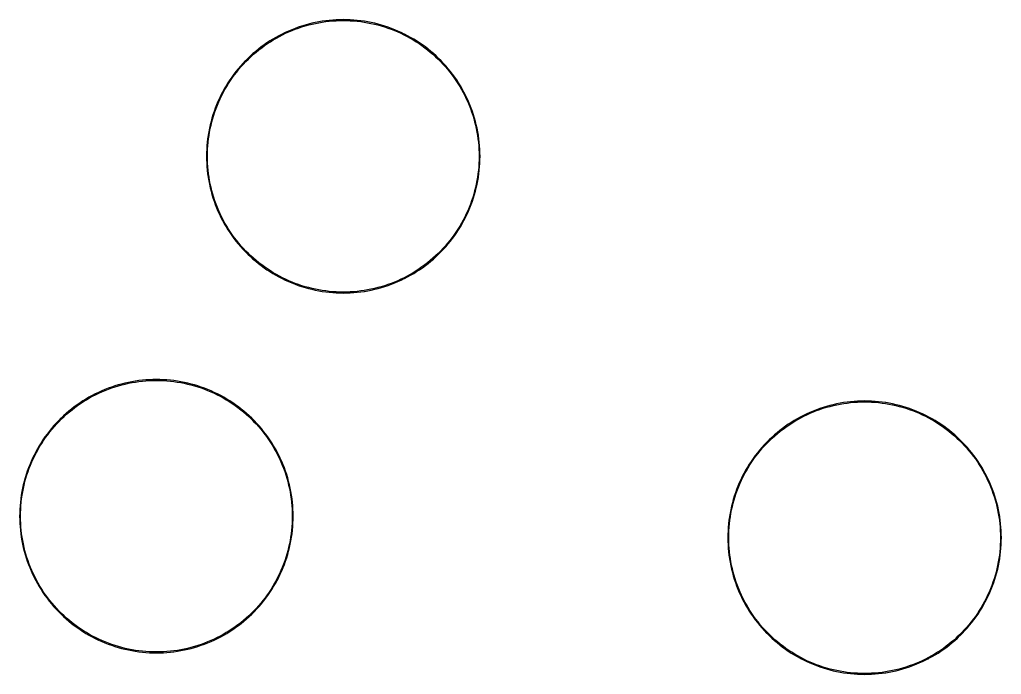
# Model space of a CAD drawing. Extents: x 6 to 66, y 0 to 129.
# Drawn here: x 39.31 to 50.29, y 27.57 to 34.9 of the extents above; entities that cross this region are included whole.
import ezdxf

# ---------------------------------------------------------------- set-up
doc = ezdxf.new("R2010")
doc.units = 0

msp = doc.modelspace()

# ---------------------------------------------------------------- linework, layer by layer
at = {"color": 34, "true_color": 0x008000}
for points in [[(44.02754, 32.29903, 0), (44.05446, 32.32747, 0), (44.08088, 32.35643, 0), (44.10628, 32.3864, 0), (44.13117, 32.41688, 0), (44.15504, 32.44787, 0), (44.17816, 32.47961, 0), (44.20051, 32.51188, 0), (44.2221, 32.5449, 0), (44.24267, 32.57817, 0), (44.26249, 32.6122, 0), (44.28154, 32.6465, 0), (44.29957, 32.68155, 0), (44.30027, 32.68293, 0), (44.31729, 32.71824, 0), (44.33355, 32.75405, 0), (44.34879, 32.79012, 0), (44.36301, 32.82669, 0), (44.37647, 32.86352, 0), (44.38892, 32.90086, 0), (44.40035, 32.93845, 0), (44.41076, 32.9763, 0), (44.42016, 33.0144, 0), (44.4288, 33.05275, 0), (44.43642, 33.09136, 0), (44.44277, 33.12997, 0), (44.44301, 33.1315, 0), (44.4486, 33.17036, 0), (44.45317, 33.20948, 0), (44.45673, 33.24859, 0), (44.45927, 33.2877, 0), (44.46079, 33.32683, 0), (44.4613, 33.36618, 0), (44.4613, 33.3662, 0), (44.46079, 33.40556, 0), (44.45927, 33.44468, 0), (44.45673, 33.4838, 0), (44.45317, 33.52292, 0), (44.4486, 33.56203, 0), (44.44301, 33.60089, 0), (44.44277, 33.60242, 0), (44.43642, 33.64103, 0), (44.4288, 33.67964, 0), (44.42016, 33.71799, 0), (44.41076, 33.75609, 0), (44.40035, 33.79394, 0), (44.38892, 33.83153, 0), (44.37647, 33.86886, 0), (44.37647, 33.86887, 0), (44.36301, 33.90569, 0), (44.36301, 33.9057, 0), (44.34879, 33.94227, 0), (44.33355, 33.97834, 0), (44.31729, 34.01415, 0), (44.30027, 34.04946, 0), (44.29957, 34.05084, 0), (44.28154, 34.0859, 0), (44.26249, 34.12019, 0), (44.24267, 34.15422, 0), (44.2221, 34.1875, 0), (44.20051, 34.22052, 0), (44.17816, 34.25277, 0), (44.15504, 34.28452, 0), (44.13117, 34.31551, 0), (44.10628, 34.34599, 0), (44.08088, 34.37596, 0), (44.05446, 34.40491, 0), (44.02754, 34.43336, 0), (43.9985, 34.4624, 0), (43.97005, 34.48933, 0), (43.9411, 34.51574, 0), (43.91112, 34.54114, 0), (43.88064, 34.56604, 0), (43.84966, 34.58991, 0), (43.81791, 34.61303, 0), (43.78565, 34.63538, 0), (43.75263, 34.65697, 0), (43.71935, 34.67754, 0), (43.68532, 34.69735, 0), (43.65103, 34.7164, 0), (43.61598, 34.73444, 0), (43.6146, 34.73514, 0), (43.57929, 34.75216, 0), (43.54348, 34.76842, 0), (43.50741, 34.78365, 0), (43.47083, 34.79788, 0), (43.434, 34.81134, 0), (43.39666, 34.82379, 0), (43.35907, 34.83522, 0), (43.32123, 34.84563, 0), (43.28313, 34.85503, 0), (43.24477, 34.86367, 0), (43.20616, 34.87129, 0), (43.16756, 34.87764, 0), (43.16602, 34.87787, 0), (43.12716, 34.88347, 0), (43.08805, 34.88803, 0), (43.04893, 34.89159, 0), (43.00982, 34.89412, 0), (42.9707, 34.89566, 0), (42.93133, 34.89617, 0), (42.89196, 34.89566, 0), (42.85284, 34.89412, 0), (42.81373, 34.89159, 0), (42.77461, 34.88803, 0), (42.7355, 34.88347, 0), (42.69663, 34.87787, 0), (42.6951, 34.87764, 0), (42.65649, 34.87129, 0), (42.61789, 34.86367, 0), (42.57953, 34.85503, 0), (42.54143, 34.84563, 0), (42.50359, 34.83522, 0), (42.46599, 34.82379, 0), (42.42866, 34.81134, 0), (42.39183, 34.79788, 0), (42.35525, 34.78365, 0), (42.31918, 34.76842, 0), (42.28337, 34.75216, 0), (42.24806, 34.73514, 0), (42.24668, 34.73444, 0), (42.21163, 34.7164, 0), (42.17734, 34.69735, 0), (42.1433, 34.67754, 0), (42.11003, 34.65697, 0), (42.07701, 34.63538, 0), (42.04475, 34.61303, 0), (42.013, 34.58991, 0), (41.98201, 34.56604, 0), (41.95153, 34.54114, 0), (41.92156, 34.51574, 0), (41.89261, 34.48933, 0), (41.86416, 34.4624, 0), (41.86305, 34.4613, 0), (41.83623, 34.43447, 0), (41.83621, 34.43446, 0), (41.83512, 34.43336, 0), (41.8082, 34.40491, 0), (41.78178, 34.37596, 0), (41.75638, 34.34599, 0), (41.73149, 34.31551, 0), (41.70761, 34.28452, 0), (41.6845, 34.25277, 0), (41.66214, 34.22052, 0), (41.64056, 34.1875, 0), (41.61998, 34.15422, 0), (41.60017, 34.12019, 0), (41.58112, 34.0859, 0), (41.58041, 34.08452, 0), (41.58041, 34.08451, 0), (41.56309, 34.05084, 0), (41.56237, 34.04946, 0), (41.54537, 34.01415, 0), (41.52911, 33.97834, 0), (41.51386, 33.94227, 0), (41.49965, 33.9057, 0), (41.49965, 33.90569, 0), (41.48617, 33.86887, 0), (41.48617, 33.86886, 0), (41.47374, 33.83153, 0), (41.46231, 33.79394, 0), (41.45189, 33.75609, 0), (41.4425, 33.71799, 0), (41.43386, 33.67964, 0), (41.42624, 33.64103, 0), (41.41989, 33.60242, 0), (41.41964, 33.60089, 0), (41.41406, 33.56203, 0), (41.40949, 33.52292, 0), (41.40593, 33.4838, 0), (41.40339, 33.44468, 0), (41.40187, 33.40556, 0), (41.40135, 33.3662, 0), (41.40135, 33.36618, 0), (41.40187, 33.32683, 0), (41.40339, 33.2877, 0), (41.40593, 33.24859, 0), (41.40949, 33.20948, 0), (41.41406, 33.17036, 0), (41.41964, 33.1315, 0), (41.41989, 33.12997, 0), (41.42624, 33.09136, 0), (41.43386, 33.05275, 0), (41.4425, 33.0144, 0), (41.45189, 32.9763, 0), (41.46231, 32.93845, 0), (41.47374, 32.90086, 0), (41.48617, 32.86352, 0), (41.49965, 32.82669, 0), (41.51386, 32.79012, 0), (41.52911, 32.75405, 0), (41.54537, 32.71824, 0), (41.56237, 32.68293, 0), (41.56309, 32.68155, 0), (41.58112, 32.6465, 0), (41.60017, 32.6122, 0), (41.61998, 32.57817, 0), (41.64056, 32.5449, 0), (41.66214, 32.51188, 0), (41.6845, 32.47961, 0), (41.70761, 32.44787, 0), (41.73149, 32.41688, 0), (41.75638, 32.3864, 0), (41.78178, 32.35643, 0), (41.8082, 32.32747, 0), (41.83512, 32.29903, 0), (41.83621, 32.29793, 0), (41.83623, 32.29792, 0), (41.86304, 32.27111, 0), (41.86305, 32.27109, 0), (41.86416, 32.26999, 0), (41.89261, 32.24307, 0), (41.92156, 32.21665, 0), (41.95153, 32.19124, 0), (41.98201, 32.16635, 0), (42.013, 32.14248, 0), (42.04475, 32.11937, 0), (42.07701, 32.09702, 0), (42.11003, 32.07542, 0), (42.1433, 32.05485, 0), (42.17734, 32.03504, 0), (42.21163, 32.01599, 0), (42.24668, 31.99796, 0), (42.24806, 31.99725, 0), (42.28337, 31.98023, 0), (42.31918, 31.96398, 0), (42.35525, 31.94874, 0), (42.39183, 31.93451, 0), (42.42866, 31.92105, 0), (42.46599, 31.90861, 0), (42.50359, 31.89718, 0), (42.54143, 31.88676, 0), (42.57953, 31.87736, 0), (42.61789, 31.86873, 0), (42.65649, 31.86111, 0), (42.6951, 31.85476, 0), (42.69663, 31.85452, 0), (42.7355, 31.84893, 0), (42.77461, 31.84436, 0), (42.81373, 31.8408, 0), (42.85284, 31.83826, 0), (42.89196, 31.83674, 0), (42.93133, 31.83623, 0), (42.9707, 31.83674, 0), (43.00982, 31.83826, 0), (43.04893, 31.8408, 0), (43.08805, 31.84436, 0), (43.12716, 31.84893, 0), (43.16602, 31.85452, 0), (43.16756, 31.85476, 0), (43.20616, 31.86111, 0), (43.24477, 31.86873, 0), (43.28313, 31.87736, 0), (43.32123, 31.88676, 0), (43.35907, 31.89718, 0), (43.39666, 31.90861, 0), (43.434, 31.92105, 0), (43.47083, 31.93451, 0), (43.50741, 31.94874, 0), (43.54348, 31.96398, 0), (43.57929, 31.98023, 0), (43.6146, 31.99725, 0), (43.61598, 31.99796, 0), (43.65103, 32.01599, 0), (43.68532, 32.03504, 0), (43.71935, 32.05485, 0), (43.75263, 32.07542, 0), (43.78565, 32.09702, 0), (43.81791, 32.11937, 0), (43.84966, 32.14248, 0), (43.88064, 32.16635, 0), (43.91112, 32.19124, 0), (43.9411, 32.21665, 0), (43.97005, 32.24307, 0), (43.9985, 32.26999, 0), (44.02754, 32.29903, 0)], [(43.00982, 31.84817, 0), (42.9707, 31.84664, 0), (42.93133, 31.84613, 0), (42.89196, 31.84664, 0), (42.85284, 31.84817, 0), (42.81373, 31.85071, 0), (42.77461, 31.85426, 0), (42.7355, 31.85883, 0), (42.6972, 31.86434, 0), (42.65956, 31.87053, 0), (42.62095, 31.87815, 0), (42.58259, 31.88679, 0), (42.54449, 31.89618, 0), (42.50665, 31.9066, 0), (42.46906, 31.91803, 0), (42.43172, 31.93047, 0), (42.39489, 31.94394, 0), (42.35831, 31.95816, 0), (42.32224, 31.9734, 0), (42.28643, 31.98966, 0), (42.25142, 32.00652, 0), (42.21745, 32.024, 0), (42.18316, 32.04305, 0), (42.14913, 32.06286, 0), (42.11585, 32.08344, 0), (42.08283, 32.10503, 0), (42.05057, 32.12738, 0), (42.01882, 32.1505, 0), (41.98784, 32.17437, 0), (41.95736, 32.19926, 0), (41.92738, 32.22466, 0), (41.89842, 32.25108, 0), (41.87017, 32.27782, 0), (41.84314, 32.30485, 0), (41.81621, 32.3333, 0), (41.7898, 32.36225, 0), (41.7644, 32.39222, 0), (41.7395, 32.4227, 0), (41.71562, 32.45369, 0), (41.69251, 32.48543, 0), (41.67016, 32.5177, 0), (41.64857, 32.55072, 0), (41.628, 32.58399, 0), (41.60819, 32.61802, 0), (41.58914, 32.65232, 0), (41.57173, 32.68615, 0), (41.55478, 32.7213, 0), (41.53853, 32.7571, 0), (41.52329, 32.79318, 0), (41.50907, 32.82976, 0), (41.49561, 32.86659, 0), (41.48316, 32.90392, 0), (41.47173, 32.94151, 0), (41.46132, 32.97936, 0), (41.45192, 33.01746, 0), (41.44328, 33.05581, 0), (41.43566, 33.09442, 0), (41.42947, 33.13206, 0), (41.42396, 33.17036, 0), (41.41939, 33.20948, 0), (41.41584, 33.24859, 0), (41.4133, 33.2877, 0), (41.41176, 33.32683, 0), (41.41127, 33.36618, 0), (41.41127, 33.3662, 0), (41.41176, 33.40556, 0), (41.4133, 33.44468, 0), (41.41584, 33.4838, 0), (41.41939, 33.52292, 0), (41.42396, 33.56203, 0), (41.42946, 33.60025, 0), (41.43566, 33.63797, 0), (41.44328, 33.67658, 0), (41.45192, 33.71493, 0), (41.46132, 33.75303, 0), (41.47173, 33.79088, 0), (41.48316, 33.82847, 0), (41.49561, 33.86581, 0), (41.50907, 33.90264, 0), (41.52329, 33.93921, 0), (41.53853, 33.97528, 0), (41.55478, 34.0111, 0), (41.57181, 34.04639, 0), (41.58914, 34.08007, 0), (41.60819, 34.11436, 0), (41.628, 34.1484, 0), (41.64857, 34.18166, 0), (41.67016, 34.21468, 0), (41.69251, 34.24695, 0), (41.71562, 34.2787, 0), (41.7395, 34.30969, 0), (41.7644, 34.34017, 0), (41.7898, 34.37014, 0), (41.81621, 34.39909, 0), (41.84314, 34.42754, 0), (41.84316, 34.42758, 0), (41.86998, 34.45438, 0), (41.89842, 34.48131, 0), (41.92738, 34.50773, 0), (41.95736, 34.53313, 0), (41.98784, 34.55802, 0), (42.01882, 34.58189, 0), (42.05057, 34.60501, 0), (42.08283, 34.62736, 0), (42.11585, 34.64895, 0), (42.14913, 34.66953, 0), (42.18316, 34.68934, 0), (42.21745, 34.70839, 0), (42.25173, 34.72601, 0), (42.28643, 34.74274, 0), (42.32224, 34.75898, 0), (42.35831, 34.77423, 0), (42.39489, 34.78846, 0), (42.43172, 34.80192, 0), (42.46906, 34.81436, 0), (42.50665, 34.8258, 0), (42.54449, 34.83621, 0), (42.58259, 34.84561, 0), (42.62095, 34.85423, 0), (42.65956, 34.86186, 0), (42.6972, 34.86805, 0), (42.7355, 34.87356, 0), (42.77461, 34.87813, 0), (42.81373, 34.88169, 0), (42.85284, 34.88423, 0), (42.89196, 34.88575, 0), (42.93133, 34.88626, 0), (42.9707, 34.88575, 0), (43.00982, 34.88423, 0), (43.04893, 34.88169, 0), (43.08805, 34.87813, 0), (43.12716, 34.87356, 0), (43.16546, 34.86805, 0), (43.2031, 34.86186, 0), (43.24171, 34.85423, 0), (43.28006, 34.84561, 0), (43.31816, 34.83621, 0), (43.35601, 34.8258, 0), (43.3936, 34.81436, 0), (43.43094, 34.80192, 0), (43.46777, 34.78846, 0), (43.50435, 34.77423, 0), (43.54041, 34.75898, 0), (43.57623, 34.74274, 0), (43.61092, 34.72601, 0), (43.64521, 34.70839, 0), (43.6795, 34.68934, 0), (43.71353, 34.66953, 0), (43.74681, 34.64895, 0), (43.77983, 34.62736, 0), (43.81208, 34.60501, 0), (43.84383, 34.58189, 0), (43.87482, 34.55802, 0), (43.9053, 34.53313, 0), (43.93527, 34.50773, 0), (43.96423, 34.48131, 0), (43.99268, 34.45438, 0), (44.01951, 34.42756, 0), (44.01952, 34.42754, 0), (44.04645, 34.39909, 0), (44.07286, 34.37014, 0), (44.09826, 34.34017, 0), (44.12315, 34.30969, 0), (44.14703, 34.2787, 0), (44.17014, 34.24695, 0), (44.1925, 34.21468, 0), (44.21409, 34.18166, 0), (44.23466, 34.1484, 0), (44.25447, 34.11436, 0), (44.27352, 34.08007, 0), (44.29085, 34.04639, 0), (44.30787, 34.0111, 0), (44.32413, 33.97528, 0), (44.33937, 33.93921, 0), (44.35359, 33.90264, 0), (44.36705, 33.86581, 0), (44.3795, 33.82847, 0), (44.39093, 33.79088, 0), (44.40134, 33.75303, 0), (44.41074, 33.71493, 0), (44.41938, 33.67658, 0), (44.427, 33.63797, 0), (44.43312, 33.60073, 0), (44.43869, 33.56203, 0), (44.44326, 33.52292, 0), (44.44682, 33.4838, 0), (44.44936, 33.44468, 0), (44.45088, 33.40556, 0), (44.45139, 33.3662, 0), (44.45139, 33.36618, 0), (44.45088, 33.32683, 0), (44.44936, 33.2877, 0), (44.44682, 33.24859, 0), (44.44326, 33.20948, 0), (44.43869, 33.17036, 0), (44.4331, 33.1315, 0), (44.427, 33.09442, 0), (44.41938, 33.05581, 0), (44.41074, 33.01746, 0), (44.40134, 32.97936, 0), (44.39093, 32.94151, 0), (44.3795, 32.90392, 0), (44.36705, 32.86659, 0), (44.35359, 32.82976, 0), (44.33937, 32.79318, 0), (44.32413, 32.7571, 0), (44.30787, 32.7213, 0), (44.29085, 32.68598, 0), (44.27352, 32.65232, 0), (44.25447, 32.61802, 0), (44.23466, 32.58399, 0), (44.21409, 32.55072, 0), (44.1925, 32.5177, 0), (44.17014, 32.48543, 0), (44.14703, 32.45369, 0), (44.12315, 32.4227, 0), (44.09826, 32.39222, 0), (44.07286, 32.36225, 0), (44.04645, 32.3333, 0), (44.01952, 32.30485, 0), (44.01951, 32.30483, 0), (43.99268, 32.278, 0), (43.96423, 32.25108, 0), (43.93527, 32.22466, 0), (43.9053, 32.19926, 0), (43.87482, 32.17437, 0), (43.84383, 32.1505, 0), (43.81208, 32.12738, 0), (43.77983, 32.10503, 0), (43.74681, 32.08344, 0), (43.71353, 32.06286, 0), (43.6795, 32.04305, 0), (43.64521, 32.024, 0), (43.61123, 32.00653, 0), (43.57623, 31.98966, 0), (43.54041, 31.9734, 0), (43.50435, 31.95816, 0), (43.46777, 31.94394, 0), (43.43094, 31.93047, 0), (43.3936, 31.91803, 0), (43.35601, 31.9066, 0), (43.31816, 31.89618, 0), (43.28006, 31.88679, 0), (43.24171, 31.87815, 0), (43.2031, 31.87053, 0), (43.16546, 31.86434, 0), (43.12716, 31.85883, 0), (43.08805, 31.85426, 0), (43.04893, 31.85071, 0), (43.00982, 31.84817, 0)], [(41.93712, 28.27084, 0), (41.96404, 28.29929, 0), (41.99046, 28.32824, 0), (42.01586, 28.35822, 0), (42.04075, 28.3887, 0), (42.06462, 28.41968, 0), (42.08774, 28.45143, 0), (42.11009, 28.48369, 0), (42.13168, 28.51671, 0), (42.15225, 28.54999, 0), (42.17207, 28.58402, 0), (42.19112, 28.61831, 0), (42.20915, 28.65336, 0), (42.20985, 28.65474, 0), (42.22687, 28.69005, 0), (42.24313, 28.72586, 0), (42.25837, 28.76193, 0), (42.27259, 28.79851, 0), (42.28605, 28.83534, 0), (42.2985, 28.87268, 0), (42.30993, 28.91027, 0), (42.32034, 28.94811, 0), (42.32974, 28.98621, 0), (42.33838, 29.02457, 0), (42.346, 29.06318, 0), (42.35235, 29.10178, 0), (42.35259, 29.10331, 0), (42.35818, 29.14218, 0), (42.36275, 29.18129, 0), (42.36631, 29.22041, 0), (42.36885, 29.25953, 0), (42.37037, 29.29864, 0), (42.37088, 29.33801, 0), (42.37037, 29.37738, 0), (42.36885, 29.4165, 0), (42.36631, 29.45561, 0), (42.36275, 29.49473, 0), (42.35818, 29.53384, 0), (42.35259, 29.57271, 0), (42.35235, 29.57424, 0), (42.346, 29.61285, 0), (42.33838, 29.65145, 0), (42.32974, 29.68981, 0), (42.32034, 29.72791, 0), (42.30993, 29.76575, 0), (42.2985, 29.80335, 0), (42.28605, 29.84068, 0), (42.27259, 29.87751, 0), (42.25837, 29.91409, 0), (42.24313, 29.95016, 0), (42.22687, 29.98597, 0), (42.20985, 30.02128, 0), (42.20915, 30.02266, 0), (42.19112, 30.05771, 0), (42.17207, 30.092, 0), (42.15225, 30.12604, 0), (42.13168, 30.15931, 0), (42.11009, 30.19233, 0), (42.08774, 30.22459, 0), (42.06462, 30.25634, 0), (42.04075, 30.28733, 0), (42.01586, 30.31781, 0), (41.99046, 30.34778, 0), (41.96404, 30.37673, 0), (41.93712, 30.40518, 0), (41.90808, 30.43422, 0), (41.87963, 30.46114, 0), (41.85067, 30.48756, 0), (41.8207, 30.51296, 0), (41.79022, 30.53785, 0), (41.75924, 30.56173, 0), (41.72749, 30.58484, 0), (41.69523, 30.60719, 0), (41.66221, 30.62878, 0), (41.62892, 30.64936, 0), (41.5949, 30.66917, 0), (41.5606, 30.68822, 0), (41.52556, 30.70625, 0), (41.52418, 30.70696, 0), (41.48887, 30.72397, 0), (41.45306, 30.74023, 0), (41.41699, 30.75547, 0), (41.38041, 30.76969, 0), (41.34358, 30.78316, 0), (41.30624, 30.7956, 0), (41.26865, 30.80703, 0), (41.23081, 30.81745, 0), (41.19271, 30.82684, 0), (41.15435, 30.83548, 0), (41.11574, 30.8431, 0), (41.07714, 30.84945, 0), (41.0756, 30.84969, 0), (41.03674, 30.85528, 0), (40.99763, 30.85985, 0), (40.9585, 30.86341, 0), (40.91939, 30.86595, 0), (40.88028, 30.86747, 0), (40.84091, 30.86798, 0), (40.80154, 30.86747, 0), (40.76242, 30.86595, 0), (40.72331, 30.86341, 0), (40.68419, 30.85985, 0), (40.64508, 30.85528, 0), (40.6062, 30.84969, 0), (40.60468, 30.84945, 0), (40.56607, 30.8431, 0), (40.52747, 30.83548, 0), (40.4891, 30.82684, 0), (40.451, 30.81745, 0), (40.41317, 30.80703, 0), (40.37557, 30.7956, 0), (40.33824, 30.78316, 0), (40.3014, 30.76969, 0), (40.26483, 30.75547, 0), (40.22876, 30.74023, 0), (40.19295, 30.72397, 0), (40.15764, 30.70696, 0), (40.15626, 30.70625, 0), (40.12121, 30.68822, 0), (40.08692, 30.66917, 0), (40.05288, 30.64936, 0), (40.01961, 30.62878, 0), (39.98659, 30.60719, 0), (39.95433, 30.58484, 0), (39.92258, 30.56173, 0), (39.89159, 30.53785, 0), (39.8611, 30.51296, 0), (39.83114, 30.48756, 0), (39.80219, 30.46114, 0), (39.77373, 30.43422, 0), (39.77329, 30.43378, 0), (39.7447, 30.40518, 0), (39.71777, 30.37673, 0), (39.69136, 30.34778, 0), (39.66596, 30.31781, 0), (39.64107, 30.28733, 0), (39.61719, 30.25634, 0), (39.59408, 30.22459, 0), (39.57173, 30.19233, 0), (39.55014, 30.15931, 0), (39.52955, 30.12604, 0), (39.50974, 30.092, 0), (39.49069, 30.05771, 0), (39.47267, 30.02266, 0), (39.47196, 30.02128, 0), (39.45494, 29.98597, 0), (39.43869, 29.95016, 0), (39.42345, 29.91409, 0), (39.40923, 29.87751, 0), (39.39576, 29.84068, 0), (39.38331, 29.80335, 0), (39.37189, 29.76575, 0), (39.36146, 29.72791, 0), (39.35208, 29.68981, 0), (39.34344, 29.65145, 0), (39.33582, 29.61285, 0), (39.32947, 29.57424, 0), (39.32923, 29.57271, 0), (39.32363, 29.53384, 0), (39.31907, 29.49473, 0), (39.31551, 29.45561, 0), (39.31297, 29.4165, 0), (39.31145, 29.37738, 0), (39.31094, 29.33801, 0), (39.31145, 29.29864, 0), (39.31297, 29.25953, 0), (39.31551, 29.22041, 0), (39.31907, 29.18129, 0), (39.32363, 29.14218, 0), (39.32923, 29.10331, 0), (39.32947, 29.10178, 0), (39.33582, 29.06318, 0), (39.34344, 29.02457, 0), (39.35208, 28.98621, 0), (39.36146, 28.94811, 0), (39.37189, 28.91027, 0), (39.38331, 28.87268, 0), (39.39576, 28.83534, 0), (39.40923, 28.79851, 0), (39.42345, 28.76193, 0), (39.43869, 28.72586, 0), (39.45494, 28.69005, 0), (39.47196, 28.65474, 0), (39.47267, 28.65336, 0), (39.49069, 28.61831, 0), (39.50974, 28.58402, 0), (39.52955, 28.54999, 0), (39.55014, 28.51671, 0), (39.57173, 28.48369, 0), (39.59408, 28.45143, 0), (39.61719, 28.41968, 0), (39.64107, 28.3887, 0), (39.66596, 28.35822, 0), (39.69136, 28.32824, 0), (39.71777, 28.29929, 0), (39.7447, 28.27084, 0), (39.7458, 28.26974, 0), (39.77373, 28.2418, 0), (39.80219, 28.21488, 0), (39.83114, 28.18846, 0), (39.8611, 28.16306, 0), (39.89159, 28.13817, 0), (39.92258, 28.1143, 0), (39.95433, 28.09118, 0), (39.98659, 28.06883, 0), (40.01961, 28.04724, 0), (40.05288, 28.02667, 0), (40.08692, 28.00685, 0), (40.12121, 27.9878, 0), (40.15626, 27.96977, 0), (40.15764, 27.96907, 0), (40.19295, 27.95205, 0), (40.22876, 27.93579, 0), (40.26483, 27.92055, 0), (40.3014, 27.90633, 0), (40.33824, 27.89287, 0), (40.37557, 27.88042, 0), (40.41317, 27.86899, 0), (40.451, 27.85858, 0), (40.4891, 27.84918, 0), (40.52747, 27.84054, 0), (40.56607, 27.83292, 0), (40.60468, 27.82657, 0), (40.6062, 27.82633, 0), (40.64508, 27.82074, 0), (40.68419, 27.81617, 0), (40.72331, 27.81261, 0), (40.76242, 27.81007, 0), (40.80154, 27.80855, 0), (40.84091, 27.80804, 0), (40.88028, 27.80855, 0), (40.91939, 27.81007, 0), (40.9585, 27.81261, 0), (40.99763, 27.81617, 0), (41.03674, 27.82074, 0), (41.0756, 27.82633, 0), (41.07714, 27.82657, 0), (41.11574, 27.83292, 0), (41.15435, 27.84054, 0), (41.19271, 27.84918, 0), (41.23081, 27.85858, 0), (41.26865, 27.86899, 0), (41.30624, 27.88042, 0), (41.34358, 27.89287, 0), (41.38041, 27.90633, 0), (41.41699, 27.92055, 0), (41.45306, 27.93579, 0), (41.48887, 27.95205, 0), (41.52418, 27.96907, 0), (41.52556, 27.96977, 0), (41.5606, 27.9878, 0), (41.5949, 28.00685, 0), (41.62892, 28.02667, 0), (41.66221, 28.04724, 0), (41.69523, 28.06883, 0), (41.72749, 28.09118, 0), (41.75924, 28.1143, 0), (41.79022, 28.13817, 0), (41.8207, 28.16306, 0), (41.85067, 28.18846, 0), (41.87963, 28.21488, 0), (41.90808, 28.2418, 0), (41.93712, 28.27084, 0)], [(40.91939, 27.81998, 0), (40.88028, 27.81846, 0), (40.84091, 27.81795, 0), (40.80154, 27.81846, 0), (40.76242, 27.81998, 0), (40.72331, 27.82252, 0), (40.68419, 27.82608, 0), (40.64508, 27.83065, 0), (40.60636, 27.83622, 0), (40.56913, 27.84234, 0), (40.53053, 27.84996, 0), (40.49217, 27.8586, 0), (40.45407, 27.868, 0), (40.41623, 27.87841, 0), (40.37863, 27.88984, 0), (40.34129, 27.90229, 0), (40.30447, 27.91575, 0), (40.26789, 27.92997, 0), (40.23182, 27.94521, 0), (40.19601, 27.96147, 0), (40.16071, 27.97849, 0), (40.12703, 27.99582, 0), (40.09274, 28.01487, 0), (40.05871, 28.03468, 0), (40.02543, 28.05525, 0), (39.99241, 28.07684, 0), (39.96015, 28.0992, 0), (39.9284, 28.12231, 0), (39.89741, 28.14619, 0), (39.86694, 28.17108, 0), (39.83696, 28.19648, 0), (39.80801, 28.22289, 0), (39.77956, 28.24981, 0), (39.75254, 28.27684, 0), (39.72579, 28.30511, 0), (39.69938, 28.33407, 0), (39.67398, 28.36404, 0), (39.64908, 28.39452, 0), (39.62521, 28.42551, 0), (39.60208, 28.45726, 0), (39.57974, 28.48951, 0), (39.55815, 28.52253, 0), (39.53758, 28.55581, 0), (39.51777, 28.58984, 0), (39.49872, 28.62413, 0), (39.48123, 28.65812, 0), (39.46437, 28.69311, 0), (39.44811, 28.72893, 0), (39.43287, 28.76499, 0), (39.41865, 28.80157, 0), (39.40518, 28.8384, 0), (39.39274, 28.87574, 0), (39.38131, 28.91333, 0), (39.3709, 28.95118, 0), (39.3615, 28.98928, 0), (39.35286, 29.02763, 0), (39.34523, 29.06624, 0), (39.33896, 29.1044, 0), (39.33355, 29.14218, 0), (39.32897, 29.18129, 0), (39.32542, 29.22041, 0), (39.32288, 29.25953, 0), (39.32135, 29.29864, 0), (39.32085, 29.33801, 0), (39.32135, 29.37738, 0), (39.32288, 29.4165, 0), (39.32542, 29.45561, 0), (39.32897, 29.49473, 0), (39.33355, 29.53384, 0), (39.33897, 29.57169, 0), (39.34523, 29.60978, 0), (39.35286, 29.64839, 0), (39.3615, 29.68675, 0), (39.3709, 29.72485, 0), (39.38131, 29.76269, 0), (39.39274, 29.80028, 0), (39.40518, 29.83762, 0), (39.41865, 29.87445, 0), (39.43287, 29.91103, 0), (39.44811, 29.9471, 0), (39.46437, 29.98291, 0), (39.48123, 30.01791, 0), (39.49872, 30.05189, 0), (39.51777, 30.08618, 0), (39.53758, 30.12021, 0), (39.55815, 30.15349, 0), (39.57974, 30.18651, 0), (39.60208, 30.21877, 0), (39.62521, 30.25052, 0), (39.64908, 30.2815, 0), (39.67398, 30.31198, 0), (39.69938, 30.34196, 0), (39.72579, 30.37091, 0), (39.75254, 30.39918, 0), (39.77955, 30.4262, 0), (39.80801, 30.45313, 0), (39.83696, 30.47954, 0), (39.86694, 30.50494, 0), (39.89741, 30.52984, 0), (39.9284, 30.55371, 0), (39.96015, 30.57683, 0), (39.99241, 30.59918, 0), (40.02543, 30.62077, 0), (40.05871, 30.64134, 0), (40.09274, 30.66115, 0), (40.12703, 30.6802, 0), (40.1607, 30.69753, 0), (40.19601, 30.71455, 0), (40.23182, 30.73081, 0), (40.26789, 30.74605, 0), (40.30447, 30.76027, 0), (40.34129, 30.77373, 0), (40.37863, 30.78618, 0), (40.41623, 30.79761, 0), (40.45407, 30.80802, 0), (40.49217, 30.81742, 0), (40.53053, 30.82606, 0), (40.56913, 30.83368, 0), (40.60683, 30.83988, 0), (40.64508, 30.84537, 0), (40.68419, 30.84995, 0), (40.72331, 30.8535, 0), (40.76242, 30.85604, 0), (40.80154, 30.85757, 0), (40.84091, 30.85807, 0), (40.88028, 30.85757, 0), (40.91939, 30.85604, 0), (40.9585, 30.8535, 0), (40.99763, 30.84995, 0), (41.03674, 30.84537, 0), (41.07504, 30.83987, 0), (41.11267, 30.83368, 0), (41.15129, 30.82606, 0), (41.18963, 30.81742, 0), (41.22773, 30.80802, 0), (41.26559, 30.79761, 0), (41.30317, 30.78618, 0), (41.34052, 30.77373, 0), (41.37735, 30.76027, 0), (41.41393, 30.74605, 0), (41.44999, 30.73081, 0), (41.48581, 30.71455, 0), (41.52111, 30.69753, 0), (41.55478, 30.6802, 0), (41.58908, 30.66115, 0), (41.6231, 30.64134, 0), (41.65639, 30.62077, 0), (41.68941, 30.59918, 0), (41.72166, 30.57683, 0), (41.75341, 30.55371, 0), (41.7844, 30.52984, 0), (41.81488, 30.50494, 0), (41.84485, 30.47954, 0), (41.87381, 30.45313, 0), (41.90208, 30.42637, 0), (41.92911, 30.39935, 0), (41.95603, 30.37091, 0), (41.98244, 30.34196, 0), (42.00784, 30.31198, 0), (42.03273, 30.2815, 0), (42.05661, 30.25052, 0), (42.07972, 30.21877, 0), (42.10208, 30.18651, 0), (42.12367, 30.15349, 0), (42.14424, 30.12021, 0), (42.16405, 30.08618, 0), (42.1831, 30.05189, 0), (42.20043, 30.01821, 0), (42.21745, 29.98291, 0), (42.23371, 29.9471, 0), (42.24895, 29.91103, 0), (42.26317, 29.87445, 0), (42.27663, 29.83762, 0), (42.28908, 29.80028, 0), (42.30051, 29.76269, 0), (42.31092, 29.72485, 0), (42.32032, 29.68675, 0), (42.32896, 29.64839, 0), (42.33658, 29.60978, 0), (42.34269, 29.57263, 0), (42.34827, 29.53384, 0), (42.35284, 29.49473, 0), (42.3564, 29.45561, 0), (42.35894, 29.4165, 0), (42.36046, 29.37738, 0), (42.36097, 29.33801, 0), (42.36046, 29.29864, 0), (42.35894, 29.25953, 0), (42.3564, 29.22041, 0), (42.35284, 29.18129, 0), (42.34827, 29.14218, 0), (42.34268, 29.10331, 0), (42.33658, 29.06624, 0), (42.32896, 29.02763, 0), (42.32032, 28.98928, 0), (42.31092, 28.95118, 0), (42.30051, 28.91333, 0), (42.28908, 28.87574, 0), (42.27663, 28.8384, 0), (42.26317, 28.80157, 0), (42.24895, 28.76499, 0), (42.23371, 28.72893, 0), (42.21745, 28.69311, 0), (42.20043, 28.65781, 0), (42.1831, 28.62413, 0), (42.16405, 28.58984, 0), (42.14424, 28.55581, 0), (42.12367, 28.52253, 0), (42.10208, 28.48951, 0), (42.07972, 28.45726, 0), (42.05661, 28.42551, 0), (42.03273, 28.39452, 0), (42.00784, 28.36404, 0), (41.98244, 28.33407, 0), (41.95603, 28.30511, 0), (41.9291, 28.27666, 0), (41.90208, 28.24965, 0), (41.87381, 28.22289, 0), (41.84485, 28.19648, 0), (41.81488, 28.17108, 0), (41.7844, 28.14619, 0), (41.75341, 28.12231, 0), (41.72166, 28.0992, 0), (41.68941, 28.07684, 0), (41.65639, 28.05525, 0), (41.6231, 28.03468, 0), (41.58908, 28.01487, 0), (41.55478, 27.99582, 0), (41.5211, 27.97849, 0), (41.48581, 27.96147, 0), (41.44999, 27.94521, 0), (41.41393, 27.92997, 0), (41.37735, 27.91575, 0), (41.34052, 27.90229, 0), (41.30317, 27.88984, 0), (41.26559, 27.87841, 0), (41.22773, 27.868, 0), (41.18963, 27.8586, 0), (41.15129, 27.84996, 0), (41.11267, 27.84234, 0), (41.07552, 27.83623, 0), (41.03674, 27.83065, 0), (40.99763, 27.82608, 0), (40.9585, 27.82252, 0), (40.91939, 27.81998, 0)], [(49.8311, 30.19368, 0), (49.80265, 30.2206, 0), (49.7737, 30.24702, 0), (49.74373, 30.27242, 0), (49.71325, 30.29731, 0), (49.68226, 30.32119, 0), (49.65051, 30.3443, 0), (49.61825, 30.36665, 0), (49.58523, 30.38824, 0), (49.55196, 30.40882, 0), (49.51792, 30.42863, 0), (49.48363, 30.44768, 0), (49.44858, 30.46571, 0), (49.4472, 30.46642, 0), (49.41189, 30.48344, 0), (49.37608, 30.49969, 0), (49.34001, 30.51493, 0), (49.30343, 30.52916, 0), (49.2666, 30.54262, 0), (49.22927, 30.55506, 0), (49.19167, 30.56649, 0), (49.15383, 30.57691, 0), (49.11573, 30.58631, 0), (49.07737, 30.59494, 0), (49.03877, 30.60256, 0), (49.00016, 30.60891, 0), (48.99863, 30.60915, 0), (48.95977, 30.61474, 0), (48.92065, 30.61931, 0), (48.88153, 30.62287, 0), (48.84242, 30.62541, 0), (48.8033, 30.62693, 0), (48.76393, 30.62744, 0), (48.72456, 30.62693, 0), (48.68545, 30.62541, 0), (48.64633, 30.62287, 0), (48.60721, 30.61931, 0), (48.5681, 30.61474, 0), (48.52924, 30.60915, 0), (48.5277, 30.60891, 0), (48.4891, 30.60256, 0), (48.45049, 30.59494, 0), (48.41213, 30.58631, 0), (48.37403, 30.57691, 0), (48.33619, 30.56649, 0), (48.2986, 30.55506, 0), (48.26126, 30.54262, 0), (48.22443, 30.52916, 0), (48.18785, 30.51493, 0), (48.15178, 30.49969, 0), (48.11597, 30.48344, 0), (48.08066, 30.46642, 0), (48.07928, 30.46571, 0), (48.04423, 30.44768, 0), (48.00994, 30.42863, 0), (47.97591, 30.40882, 0), (47.94263, 30.38824, 0), (47.90961, 30.36665, 0), (47.87735, 30.3443, 0), (47.8456, 30.32119, 0), (47.81462, 30.29731, 0), (47.78414, 30.27242, 0), (47.75416, 30.24702, 0), (47.72521, 30.2206, 0), (47.69676, 30.19368, 0), (47.66772, 30.16464, 0), (47.6408, 30.1362, 0), (47.61438, 30.10724, 0), (47.58898, 30.07727, 0), (47.56409, 30.04679, 0), (47.54022, 30.0158, 0), (47.5171, 29.98405, 0), (47.49475, 29.95179, 0), (47.47316, 29.91877, 0), (47.45259, 29.8855, 0), (47.43277, 29.85146, 0), (47.41372, 29.81717, 0), (47.39569, 29.78212, 0), (47.39499, 29.78074, 0), (47.37797, 29.74543, 0), (47.36171, 29.70962, 0), (47.34647, 29.67355, 0), (47.33225, 29.63698, 0), (47.31879, 29.60015, 0), (47.30634, 29.56281, 0), (47.29491, 29.52522, 0), (47.2845, 29.48737, 0), (47.2751, 29.44927, 0), (47.2751, 29.44925, 0), (47.26646, 29.41092, 0), (47.25884, 29.37231, 0), (47.25249, 29.3337, 0), (47.25225, 29.33217, 0), (47.24666, 29.29331, 0), (47.24209, 29.25419, 0), (47.23853, 29.21507, 0), (47.23599, 29.17596, 0), (47.23447, 29.13684, 0), (47.23396, 29.09747, 0), (47.23447, 29.0581, 0), (47.23599, 29.01899, 0), (47.23853, 28.97987, 0), (47.24209, 28.94075, 0), (47.24666, 28.90164, 0), (47.25225, 28.86278, 0), (47.25249, 28.86125, 0), (47.25884, 28.82264, 0), (47.26646, 28.78403, 0), (47.2751, 28.74568, 0), (47.2845, 28.70758, 0), (47.29491, 28.66973, 0), (47.30634, 28.63214, 0), (47.31879, 28.5948, 0), (47.33225, 28.55797, 0), (47.34647, 28.52139, 0), (47.36171, 28.48533, 0), (47.37797, 28.44951, 0), (47.37803, 28.44939, 0), (47.39499, 28.41421, 0), (47.39569, 28.41283, 0), (47.41372, 28.37777, 0), (47.43277, 28.34348, 0), (47.45259, 28.30945, 0), (47.47316, 28.27617, 0), (47.49475, 28.24315, 0), (47.5171, 28.2109, 0), (47.54022, 28.17915, 0), (47.56409, 28.14816, 0), (47.58898, 28.11768, 0), (47.61438, 28.08771, 0), (47.6408, 28.05875, 0), (47.66772, 28.0303, 0), (47.66882, 28.02921, 0), (47.69565, 28.00238, 0), (47.69566, 28.00236, 0), (47.69676, 28.00127, 0), (47.72521, 27.97434, 0), (47.75416, 27.94793, 0), (47.78414, 27.92253, 0), (47.81462, 27.89763, 0), (47.8456, 27.87376, 0), (47.87735, 27.85064, 0), (47.90961, 27.82829, 0), (47.94263, 27.8067, 0), (47.97591, 27.78613, 0), (48.00994, 27.76632, 0), (48.04423, 27.74727, 0), (48.04561, 27.74656, 0), (48.07928, 27.72923, 0), (48.08066, 27.72853, 0), (48.11597, 27.71151, 0), (48.15178, 27.69525, 0), (48.18785, 27.68001, 0), (48.22443, 27.66579, 0), (48.26126, 27.65233, 0), (48.2986, 27.63988, 0), (48.33619, 27.62845, 0), (48.37403, 27.61804, 0), (48.41213, 27.60864, 0), (48.45049, 27.6, 0), (48.4891, 27.59238, 0), (48.5277, 27.58603, 0), (48.52924, 27.58579, 0), (48.5681, 27.5802, 0), (48.60721, 27.57563, 0), (48.64633, 27.57208, 0), (48.68545, 27.56954, 0), (48.72456, 27.56801, 0), (48.76393, 27.5675, 0), (48.8033, 27.56801, 0), (48.84242, 27.56954, 0), (48.88153, 27.57208, 0), (48.92065, 27.57563, 0), (48.95977, 27.5802, 0), (48.99863, 27.58579, 0), (49.00016, 27.58603, 0), (49.03877, 27.59238, 0), (49.07737, 27.6, 0), (49.11573, 27.60864, 0), (49.15383, 27.61804, 0), (49.19167, 27.62845, 0), (49.22927, 27.63988, 0), (49.2666, 27.65233, 0), (49.30343, 27.66579, 0), (49.34001, 27.68001, 0), (49.37608, 27.69525, 0), (49.41189, 27.71151, 0), (49.4472, 27.72853, 0), (49.44858, 27.72923, 0), (49.48225, 27.74656, 0), (49.48363, 27.74727, 0), (49.51792, 27.76632, 0), (49.55196, 27.78613, 0), (49.58523, 27.8067, 0), (49.61825, 27.82829, 0), (49.65051, 27.85064, 0), (49.68226, 27.87376, 0), (49.71325, 27.89763, 0), (49.74373, 27.92253, 0), (49.7737, 27.94793, 0), (49.80265, 27.97434, 0), (49.8311, 28.00127, 0), (49.8322, 28.00236, 0), (49.86014, 28.0303, 0), (49.88706, 28.05875, 0), (49.91348, 28.08771, 0), (49.93888, 28.11768, 0), (49.96377, 28.14816, 0), (49.98765, 28.17915, 0), (50.01076, 28.2109, 0), (50.03311, 28.24315, 0), (50.0547, 28.27617, 0), (50.07528, 28.30945, 0), (50.09509, 28.34348, 0), (50.11414, 28.37777, 0), (50.13217, 28.41283, 0), (50.13288, 28.41421, 0), (50.14983, 28.44939, 0), (50.14989, 28.44951, 0), (50.16615, 28.48533, 0), (50.18139, 28.52139, 0), (50.19561, 28.55797, 0), (50.20908, 28.5948, 0), (50.22152, 28.63214, 0), (50.23295, 28.66973, 0), (50.24337, 28.70758, 0), (50.25276, 28.74568, 0), (50.2614, 28.78403, 0), (50.26902, 28.82264, 0), (50.27537, 28.86125, 0), (50.27561, 28.86278, 0), (50.2812, 28.90164, 0), (50.28577, 28.94075, 0), (50.28933, 28.97987, 0), (50.29187, 29.01899, 0), (50.29339, 29.0581, 0), (50.2939, 29.09747, 0), (50.29339, 29.13684, 0), (50.29187, 29.17596, 0), (50.28933, 29.21507, 0), (50.28577, 29.25419, 0), (50.2812, 29.29331, 0), (50.27561, 29.33217, 0), (50.27537, 29.3337, 0), (50.26902, 29.37231, 0), (50.2614, 29.41092, 0), (50.25276, 29.44925, 0), (50.25276, 29.44927, 0), (50.24337, 29.48737, 0), (50.23295, 29.52522, 0), (50.22152, 29.56281, 0), (50.20908, 29.60015, 0), (50.19561, 29.63698, 0), (50.18139, 29.67355, 0), (50.16615, 29.70962, 0), (50.14989, 29.74543, 0), (50.13288, 29.78074, 0), (50.13217, 29.78212, 0), (50.11414, 29.81717, 0), (50.09509, 29.85146, 0), (50.07528, 29.8855, 0), (50.0547, 29.91877, 0), (50.03311, 29.95179, 0), (50.01076, 29.98405, 0), (49.98765, 30.0158, 0), (49.96377, 30.04679, 0), (49.93888, 30.07727, 0), (49.91348, 30.10724, 0), (49.88706, 30.1362, 0), (49.86014, 30.16464, 0), (49.8311, 30.19368, 0)], [(48.84242, 27.57944, 0), (48.8033, 27.57792, 0), (48.76393, 27.57741, 0), (48.72456, 27.57792, 0), (48.68545, 27.57944, 0), (48.64633, 27.58198, 0), (48.60721, 27.58554, 0), (48.5681, 27.59011, 0), (48.5298, 27.59562, 0), (48.49216, 27.60181, 0), (48.45355, 27.60943, 0), (48.4152, 27.61806, 0), (48.3771, 27.62746, 0), (48.33925, 27.63787, 0), (48.30166, 27.6493, 0), (48.26432, 27.66175, 0), (48.22749, 27.67521, 0), (48.19091, 27.68944, 0), (48.15485, 27.70468, 0), (48.11903, 27.72093, 0), (48.08403, 27.7378, 0), (48.05005, 27.75528, 0), (48.01576, 27.77433, 0), (47.98173, 27.79414, 0), (47.94845, 27.81472, 0), (47.91543, 27.83631, 0), (47.88318, 27.85866, 0), (47.85143, 27.88177, 0), (47.82044, 27.90565, 0), (47.78996, 27.93054, 0), (47.75999, 27.95594, 0), (47.73103, 27.98236, 0), (47.70258, 28.00928, 0), (47.67574, 28.03612, 0), (47.64881, 28.06457, 0), (47.6224, 28.09353, 0), (47.597, 28.1235, 0), (47.57211, 28.15398, 0), (47.54823, 28.18497, 0), (47.52512, 28.21672, 0), (47.50276, 28.24898, 0), (47.48117, 28.282, 0), (47.4606, 28.31527, 0), (47.44079, 28.34931, 0), (47.42174, 28.3836, 0), (47.40441, 28.41727, 0), (47.38739, 28.45257, 0), (47.37113, 28.48839, 0), (47.35589, 28.52446, 0), (47.34167, 28.56103, 0), (47.32821, 28.59786, 0), (47.31576, 28.6352, 0), (47.30433, 28.67279, 0), (47.29392, 28.71064, 0), (47.28452, 28.74874, 0), (47.27588, 28.78709, 0), (47.26826, 28.8257, 0), (47.26216, 28.86278, 0), (47.25657, 28.90164, 0), (47.252, 28.94075, 0), (47.24844, 28.97987, 0), (47.2459, 29.01899, 0), (47.24438, 29.0581, 0), (47.24387, 29.09747, 0), (47.24438, 29.13684, 0), (47.2459, 29.17596, 0), (47.24844, 29.21507, 0), (47.252, 29.25419, 0), (47.25657, 29.29331, 0), (47.26215, 29.33209, 0), (47.26826, 29.36925, 0), (47.27588, 29.40785, 0), (47.28452, 29.44621, 0), (47.29392, 29.48431, 0), (47.30433, 29.52215, 0), (47.31576, 29.55975, 0), (47.32821, 29.59708, 0), (47.34167, 29.63391, 0), (47.35589, 29.67049, 0), (47.37113, 29.70656, 0), (47.38739, 29.74237, 0), (47.40441, 29.77767, 0), (47.42174, 29.81135, 0), (47.44079, 29.84564, 0), (47.4606, 29.87968, 0), (47.48117, 29.91295, 0), (47.50276, 29.94597, 0), (47.52512, 29.97823, 0), (47.54823, 30.00998, 0), (47.57211, 30.04097, 0), (47.597, 30.07145, 0), (47.6224, 30.10142, 0), (47.64881, 30.13037, 0), (47.67574, 30.15882, 0), (47.67575, 30.15884, 0), (47.70258, 30.18567, 0), (47.73103, 30.21259, 0), (47.75999, 30.23901, 0), (47.78996, 30.26441, 0), (47.82044, 30.2893, 0), (47.85143, 30.31317, 0), (47.88318, 30.33629, 0), (47.91543, 30.35864, 0), (47.94845, 30.38023, 0), (47.98173, 30.4008, 0), (48.01576, 30.42062, 0), (48.05005, 30.43967, 0), (48.08403, 30.45714, 0), (48.11903, 30.47401, 0), (48.15485, 30.49027, 0), (48.19091, 30.50551, 0), (48.22749, 30.51973, 0), (48.26432, 30.5332, 0), (48.30166, 30.54564, 0), (48.33925, 30.55707, 0), (48.3771, 30.56749, 0), (48.4152, 30.57688, 0), (48.45355, 30.58552, 0), (48.49216, 30.59314, 0), (48.5298, 30.59933, 0), (48.5681, 30.60484, 0), (48.60721, 30.60941, 0), (48.64633, 30.61296, 0), (48.68545, 30.6155, 0), (48.72456, 30.61703, 0), (48.76393, 30.61754, 0), (48.8033, 30.61703, 0), (48.84242, 30.6155, 0), (48.88153, 30.61296, 0), (48.92065, 30.60941, 0), (48.95977, 30.60484, 0), (48.99806, 30.59933, 0), (49.0357, 30.59314, 0), (49.07431, 30.58552, 0), (49.11267, 30.57688, 0), (49.15077, 30.56749, 0), (49.18861, 30.55707, 0), (49.2262, 30.54564, 0), (49.26354, 30.5332, 0), (49.30037, 30.51973, 0), (49.33695, 30.50551, 0), (49.37302, 30.49027, 0), (49.40883, 30.47401, 0), (49.44385, 30.45714, 0), (49.47781, 30.43967, 0), (49.5121, 30.42062, 0), (49.54613, 30.4008, 0), (49.57941, 30.38023, 0), (49.61243, 30.35864, 0), (49.64469, 30.33629, 0), (49.67644, 30.31317, 0), (49.70742, 30.2893, 0), (49.7379, 30.26441, 0), (49.76788, 30.23901, 0), (49.79683, 30.21259, 0), (49.82509, 30.18585, 0), (49.85212, 30.15882, 0), (49.87905, 30.13037, 0), (49.90546, 30.10142, 0), (49.93086, 30.07145, 0), (49.95576, 30.04097, 0), (49.97963, 30.00998, 0), (50.00275, 29.97823, 0), (50.0251, 29.94597, 0), (50.04669, 29.91295, 0), (50.06726, 29.87968, 0), (50.08707, 29.84564, 0), (50.10612, 29.81135, 0), (50.12345, 29.77767, 0), (50.14047, 29.74237, 0), (50.15673, 29.70656, 0), (50.17197, 29.67049, 0), (50.18619, 29.63391, 0), (50.19965, 29.59708, 0), (50.2121, 29.55975, 0), (50.22353, 29.52215, 0), (50.23394, 29.48431, 0), (50.24334, 29.44621, 0), (50.25198, 29.40785, 0), (50.2596, 29.36925, 0), (50.26579, 29.33161, 0), (50.27129, 29.29331, 0), (50.27587, 29.25419, 0), (50.27942, 29.21507, 0), (50.28196, 29.17596, 0), (50.28349, 29.13684, 0), (50.28399, 29.09747, 0), (50.28349, 29.0581, 0), (50.28196, 29.01899, 0), (50.27942, 28.97987, 0), (50.27587, 28.94075, 0), (50.27129, 28.90164, 0), (50.26579, 28.86334, 0), (50.2596, 28.8257, 0), (50.25198, 28.78709, 0), (50.24334, 28.74874, 0), (50.23394, 28.71064, 0), (50.22353, 28.67279, 0), (50.2121, 28.6352, 0), (50.19965, 28.59786, 0), (50.18619, 28.56103, 0), (50.17197, 28.52446, 0), (50.15673, 28.48839, 0), (50.14047, 28.45257, 0), (50.12345, 28.41727, 0), (50.10612, 28.3836, 0), (50.08707, 28.34931, 0), (50.06726, 28.31527, 0), (50.04669, 28.282, 0), (50.0251, 28.24898, 0), (50.00275, 28.21672, 0), (49.97963, 28.18497, 0), (49.95576, 28.15398, 0), (49.93086, 28.1235, 0), (49.90546, 28.09353, 0), (49.87905, 28.06457, 0), (49.85212, 28.03612, 0), (49.82528, 28.00928, 0), (49.79683, 27.98236, 0), (49.76788, 27.95594, 0), (49.7379, 27.93054, 0), (49.70742, 27.90565, 0), (49.67644, 27.88177, 0), (49.64469, 27.85866, 0), (49.61243, 27.83631, 0), (49.57941, 27.81472, 0), (49.54613, 27.79414, 0), (49.5121, 27.77433, 0), (49.47781, 27.75528, 0), (49.44383, 27.7378, 0), (49.40883, 27.72093, 0), (49.37302, 27.70468, 0), (49.33695, 27.68944, 0), (49.30037, 27.67521, 0), (49.26354, 27.66175, 0), (49.2262, 27.6493, 0), (49.18861, 27.63787, 0), (49.15077, 27.62746, 0), (49.11267, 27.61806, 0), (49.07431, 27.60943, 0), (49.0357, 27.60181, 0), (48.99806, 27.59562, 0), (48.95977, 27.59011, 0), (48.92065, 27.58554, 0), (48.88153, 27.58198, 0), (48.84242, 27.57944, 0)]]:
    msp.add_polyline3d(points, close=True, dxfattribs=at)

doc.saveas('drawing.dxf')
